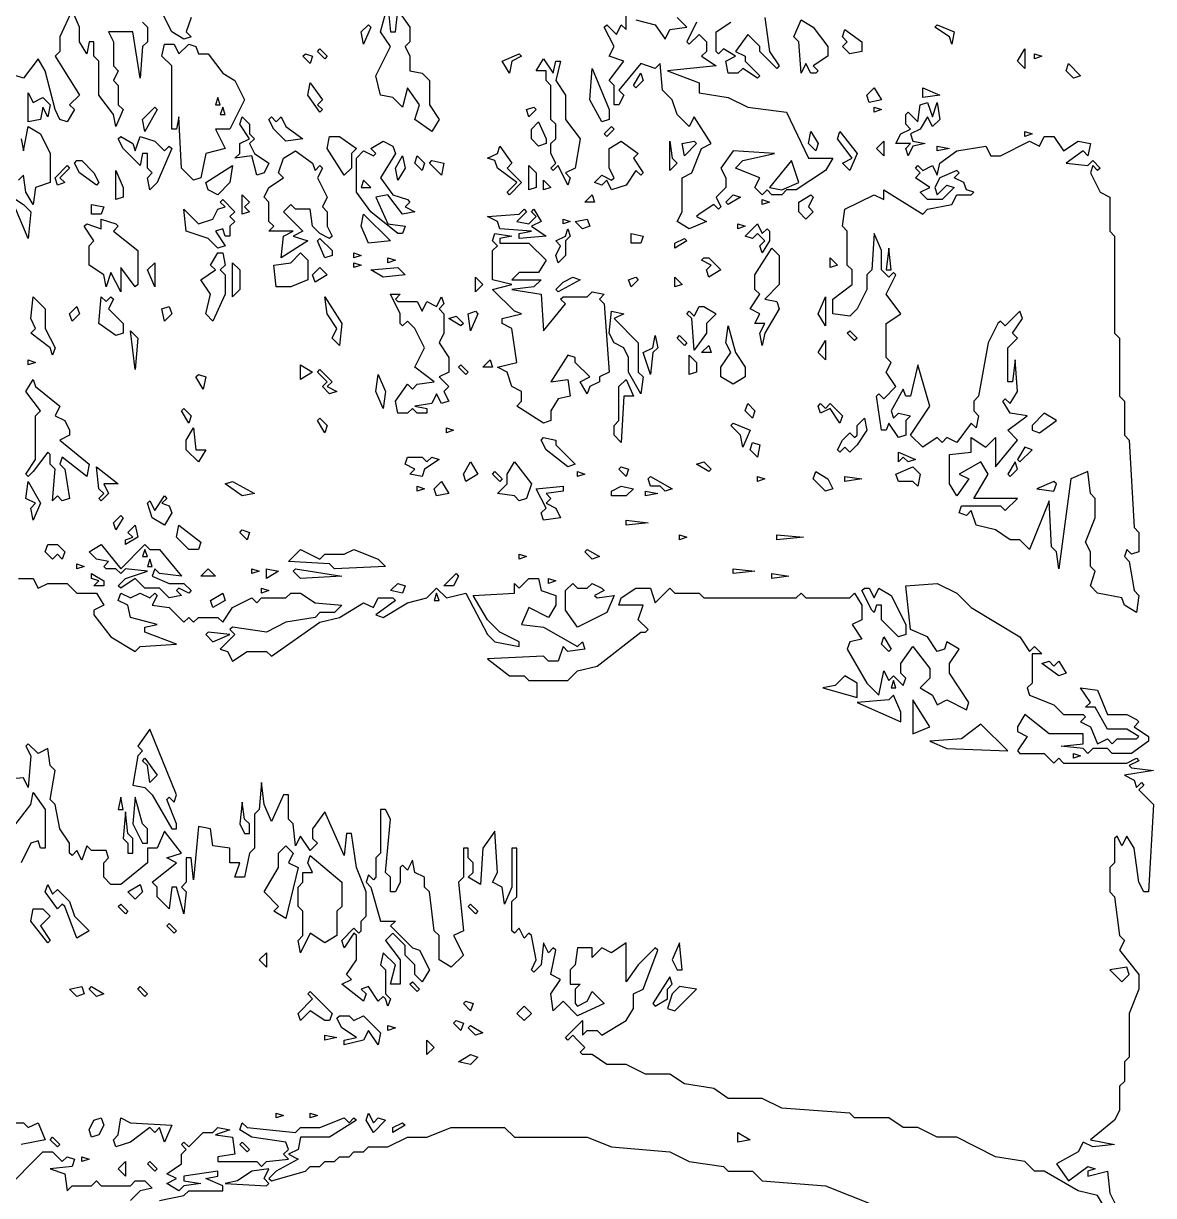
# Model space of a CAD drawing. Header units: millimetres. Extents: x -1921 to 1919, y -2 to 9002.
# Drawn here: x -1086 to -63, y 5744 to 6806 of the extents above; entities that cross this region are included whole.
import ezdxf

# ---------------------------------------------------------------- set-up
doc = ezdxf.new("R2010")
doc.units = ezdxf.units.MM
doc.layers.add('ALMOND-DRAW-PROFILE', color=7, linetype='Continuous', lineweight=25)

msp = doc.modelspace()

# ---------------------------------------------------------------- linework, layer by layer
at = {"layer": 'ALMOND-DRAW-PROFILE'}
for points in [[(-934.6, 6811.6), (-939, 6798.4), (-934.6, 6794), (-941.2, 6791.8), (-952.2, 6798.4), (-965.4, 6824.9)], [(-978.6, 6807.2), (-974.2, 6802.8), (-974.2, 6789.6), (-978.6, 6785.2), (-980.8, 6756.6), (-987.4, 6798.4), (-1009.4, 6798.4), (-1005, 6789.6), (-1005, 6767.6), (-1000.6, 6763.2), (-1005, 6754.4), (-1000.6, 6750), (-1000.6, 6732.4), (-996.2, 6728), (-1002.8, 6712.6), (-1005, 6723.6), (-1018.2, 6741.2), (-1018.2, 6772), (-1022.6, 6776.4), (-1022.6, 6789.6), (-1027, 6789.6), (-1029.2, 6778.6), (-1035.8, 6789.6), (-1035.8, 6802.8), (-1042.5, 6818.2), (-1053.5, 6794), (-1053.5, 6780.8), (-1057.9, 6776.4), (-1035.8, 6741.2), (-1044.7, 6732.4), (-1040.3, 6728), (-1046.9, 6717), (-1053.5, 6719.2), (-1057.9, 6728), (-1066.7, 6763.2), (-1073.3, 6774.2), (-1086.5, 6756.6), (-1093.1, 6758.8)], [(-476.7, 6807.2), (-485.5, 6789.6), (-483.3, 6787.4), (-474.5, 6796.2), (-467.8, 6789.6), (-467.8, 6780.8), (-472.2, 6776.4), (-459, 6767.6), (-503.1, 6763.2), (-474.5, 6752.2), (-474.5, 6743.4), (-448, 6739), (-430.4, 6730.2), (-395.2, 6725.8), (-375.4, 6684), (-353.4, 6684), (-360, 6672.9), (-386.4, 6655.3), (-395.2, 6655.3), (-399.6, 6650.9), (-408.4, 6650.9), (-412.8, 6655.3), (-417.2, 6650.9), (-423.8, 6657.5), (-419.4, 6666.3), (-441.4, 6675.1), (-434.8, 6681.8), (-406.2, 6688.4), (-443.6, 6690.6), (-454.6, 6675.1), (-450.2, 6666.3), (-450.2, 6657.5), (-459, 6648.7), (-454.6, 6639.9), (-456.8, 6637.7), (-461.2, 6642.1), (-474.5, 6633.3), (-476.7, 6631.1), (-467.8, 6626.7), (-483.3, 6620.1), (-494.3, 6626.7), (-489.9, 6635.5), (-489.9, 6666.3), (-481.1, 6670.7), (-472.2, 6692.8), (-463.4, 6697.2), (-478.9, 6721.4), (-483.3, 6712.6), (-494.3, 6723.6), (-498.7, 6736.8), (-507.5, 6745.6), (-509.7, 6769.8), (-514.1, 6765.4), (-527.3, 6769.8), (-547.1, 6745.6), (-542.7, 6741.2), (-547.1, 6732.4), (-551.5, 6732.4), (-551.5, 6750), (-555.9, 6754.4), (-542.7, 6772), (-555.9, 6776.4), (-551.5, 6785.2), (-560.3, 6802.8), (-558.1, 6805), (-549.3, 6796.2), (-544.9, 6805), (-540.5, 6800.6), (-540.5, 6818.2)], [(-531.7, 6809.4), (-514.1, 6805), (-505.3, 6791.8), (-500.9, 6800.6), (-485.5, 6802.8), (-494.3, 6811.6)], [(-415, 6811.6), (-410.6, 6780.8), (-401.8, 6767.6), (-404, 6765.4), (-419.4, 6780.8), (-419.4, 6785.2), (-430.4, 6796.2), (-441.4, 6780.8), (-432.6, 6776.4), (-432.6, 6772), (-419.4, 6758.8), (-421.6, 6756.6), (-434.8, 6765.4), (-439.2, 6761), (-448, 6761), (-450.2, 6772), (-441.4, 6776.4), (-452.4, 6783), (-456.8, 6778.6), (-459, 6780.8), (-459, 6798.4), (-445.8, 6807.2)], [(-1088.7, 6701.6), (-1086.5, 6690.6), (-1082.1, 6712.6), (-1071.1, 6706), (-1062.3, 6688.4), (-1062.3, 6661.9), (-1075.5, 6657.5), (-1077.7, 6642.1), (-1084.3, 6653.1), (-1086.5, 6668.5), (-1090.9, 6664.1)], [(-1099.7, 6650.9), (-1086.5, 6642.1), (-1079.9, 6635.5), (-1082.1, 6611.3), (-1095.3, 6642.1)], [(-1090.9, 6303.1), (-1077.7, 6303.1), (-1073.3, 6294.3), (-1064.5, 6298.7), (-1046.9, 6298.7), (-1038.1, 6289.9), (-1020.4, 6289.9), (-1013.8, 6278.9), (-1022.6, 6274.5), (-1022.6, 6270.1), (-1007.2, 6250.2), (-985.2, 6237), (-980.8, 6241.4), (-947.8, 6243.6), (-976.4, 6254.6), (-976.4, 6259.1), (-965.4, 6261.3), (-989.6, 6267.9), (-991.8, 6278.9), (-1000.6, 6283.3), (-998.4, 6289.9), (-989.6, 6285.5), (-980.8, 6289.9), (-972, 6285.5), (-967.6, 6289.9), (-965.4, 6287.7), (-969.8, 6278.9), (-954.4, 6276.7), (-941.2, 6263.5), (-936.8, 6267.9), (-932.4, 6263.5), (-928, 6267.9), (-910.4, 6267.9), (-906, 6263.5), (-897.2, 6276.7), (-879.5, 6285.5), (-875.1, 6281.1), (-870.7, 6285.5), (-848.7, 6285.5), (-844.3, 6289.9), (-835.5, 6289.9), (-822.3, 6281.1), (-798.1, 6278.9), (-804.7, 6272.3), (-817.9, 6272.3), (-822.3, 6267.9), (-848.7, 6263.5), (-866.3, 6254.6), (-897.2, 6259.1), (-899.4, 6256.8), (-894.9, 6252.4), (-908.2, 6239.2), (-901.6, 6237), (-897.2, 6228.2), (-883.9, 6237), (-866.3, 6237), (-861.9, 6232.6), (-817.9, 6263.5), (-800.3, 6267.9), (-778.3, 6281.1), (-769.5, 6276.7), (-765.1, 6285.5), (-751.8, 6285.5), (-749.6, 6283.3), (-767.3, 6270.1), (-760.7, 6267.9), (-738.6, 6281.1), (-721, 6285.5), (-712.2, 6294.3), (-703.4, 6285.5), (-685.8, 6289.9), (-666, 6252.4), (-659.4, 6245.8), (-637.4, 6241.4), (-637.4, 6245.8), (-655, 6254.6), (-666, 6265.7), (-679.2, 6287.7), (-641.8, 6289.9), (-641.8, 6298.7), (-637.4, 6294.3), (-628.6, 6303.1), (-619.8, 6303.1), (-617.6, 6292.1), (-604.3, 6287.7), (-604.3, 6278.9), (-610.9, 6267.9), (-628.6, 6276.7), (-635.2, 6261.3), (-615.4, 6259.1), (-584.5, 6241.4), (-580.1, 6245.8), (-577.9, 6239.2), (-593.3, 6237), (-597.7, 6241.4), (-602.1, 6228.2), (-610.9, 6228.2), (-615.4, 6232.6), (-666, 6230.4), (-646.2, 6215), (-633, 6215), (-628.6, 6210.6), (-593.3, 6210.6), (-584.5, 6219.4), (-566.9, 6223.8), (-527.3, 6254.6), (-522.9, 6254.6), (-520.7, 6256.8), (-529.5, 6265.7), (-525.1, 6278.9), (-547.1, 6278.9), (-544.9, 6285.5), (-531.7, 6294.3), (-518.5, 6294.3), (-514.1, 6281.1), (-500.9, 6294.3), (-496.5, 6289.9), (-474.5, 6289.9), (-470, 6285.5), (-386.4, 6285.5), (-382, 6289.9), (-377.6, 6285.5), (-338, 6285.5), (-333.6, 6289.9), (-326.9, 6278.9), (-326.9, 6265.7), (-335.8, 6261.3), (-326.9, 6248), (-338, 6245.8), (-340.2, 6239.2), (-322.5, 6208.4), (-311.5, 6197.4), (-307.1, 6219.4), (-302.7, 6210.6), (-298.3, 6215), (-289.5, 6206.2), (-287.3, 6212.8), (-291.7, 6217.2), (-291.7, 6226), (-280.7, 6241.4), (-265.3, 6221.6), (-265.3, 6212.8), (-274.1, 6204), (-263.1, 6197.4), (-258.7, 6188.6), (-249.9, 6193), (-232.3, 6184.2), (-230.1, 6190.8), (-247.7, 6217.2), (-247.7, 6226), (-238.9, 6239.2), (-249.9, 6245.8), (-252.1, 6239.2), (-258.7, 6237), (-267.5, 6250.2), (-282.9, 6256.8), (-287.3, 6296.5), (-258.7, 6298.7), (-241.1, 6289.9), (-227.9, 6276.7), (-183.8, 6250.2), (-175, 6237), (-170.6, 6241.4), (-164, 6234.8), (-172.8, 6234.8), (-172.8, 6208.4), (-177.2, 6204), (-175, 6197.4), (-153, 6188.6), (-144.2, 6179.8), (-126.6, 6179.8), (-124.4, 6177.6), (-128.8, 6173.2), (-120, 6168.8), (-113.4, 6153.4), (-104.6, 6157.8), (-100.2, 6153.4), (-95.8, 6157.8), (-78.2, 6157.8), (-76, 6160), (-87, 6166.6), (-104.6, 6166.6), (-115.6, 6186.4), (-124.4, 6186.4), (-120, 6190.8), (-128.8, 6204), (-113.4, 6201.8), (-104.6, 6179.8), (-87, 6179.8), (-78.2, 6175.4), (-76, 6173.2), (-80.4, 6168.8), (-67.2, 6160), (-67.2, 6155.6), (-82.6, 6144.6), (-100.2, 6144.6), (-104.6, 6149), (-117.8, 6149), (-122.2, 6144.6), (-126.6, 6149), (-146.4, 6151.2), (-126.6, 6153.4), (-126.6, 6162.2), (-157.4, 6162.2), (-179.4, 6179.8), (-186, 6168.8), (-186, 6164.4), (-177.2, 6160), (-186, 6146.8), (-183.8, 6144.6), (-161.8, 6144.6), (-153, 6135.8), (-148.6, 6140.2), (-144.2, 6135.8), (-87, 6135.8), (-78.2, 6140.2), (-76, 6138), (-84.8, 6133.6), (-82.6, 6131.4), (-62.8, 6129.2), (-89.2, 6124.8), (-80.4, 6120.4), (-78.2, 6113.7), (-73.8, 6118.2), (-71.6, 6115.9), (-76, 6111.5), (-62.8, 6098.3), (-67.2, 6019.1), (-71.6, 6019.1), (-76, 6027.9), (-80.4, 6058.7), (-87, 6069.7), (-91.4, 6060.9), (-95.8, 6069.7), (-98, 6067.5), (-98, 6045.5), (-102.4, 6041.1), (-102.4, 6019.1), (-98, 6014.7), (-93.6, 5979.5), (-89.2, 5975), (-93.6, 5966.2), (-76, 5944.2), (-76, 5931), (-84.8, 5909), (-84.8, 5869.4), (-89.2, 5865), (-89.2, 5847.4), (-93.6, 5843), (-93.6, 5820.9), (-98, 5812.1), (-120, 5794.5), (-98, 5790.1), (-117.8, 5787.9), (-126.6, 5792.3), (-131, 5783.5), (-150.8, 5772.5), (-139.8, 5757.1), (-122.2, 5770.3), (-115.6, 5768.1), (-122.2, 5765.9), (-122.2, 5761.5), (-104.6, 5765.9), (-102.4, 5746.1), (-93.6, 5728.5)], [(-106.8, 5732.9), (-113.4, 5743.9), (-131, 5748.3), (-161.8, 5765.9), (-170.6, 5765.9), (-179.4, 5774.7), (-205.9, 5779.1), (-241.1, 5796.7), (-258.7, 5796.7), (-276.3, 5805.5), (-289.5, 5805.5), (-302.7, 5814.3), (-333.6, 5814.3), (-338, 5818.7), (-399.6, 5823.1), (-417.2, 5831.9), (-448, 5831.9), (-461.2, 5840.8), (-487.7, 5845.2), (-500.9, 5854), (-522.9, 5854), (-540.5, 5862.8), (-558.1, 5862.8), (-571.3, 5871.6), (-580.1, 5871.6), (-582.3, 5873.8), (-577.9, 5878.2), (-584.5, 5884.8), (-588.9, 5889.2), (-593.3, 5884.8), (-595.5, 5887), (-580.1, 5902.4), (-580.1, 5889.2), (-575.7, 5893.6), (-566.9, 5893.6), (-562.5, 5889.2), (-540.5, 5902.4), (-533.9, 5913.4), (-533.9, 5926.6), (-525.1, 5931), (-511.9, 5966.2), (-514.1, 5968.4), (-529.5, 5953), (-540.5, 5937.6), (-540.5, 5972.8), (-553.7, 5964), (-562.5, 5968.4), (-571.3, 5959.6), (-571.3, 5968.4), (-584.5, 5968.4), (-586.7, 5953), (-591.1, 5948.6), (-591.1, 5935.4), (-582.3, 5935.4), (-586.7, 5931), (-586.7, 5917.8), (-584.5, 5915.6), (-575.7, 5920), (-571.3, 5928.8), (-560.3, 5917.8), (-584.5, 5906.8), (-597.7, 5920), (-606.5, 5911.2), (-608.7, 5926.6), (-599.9, 5939.8), (-608.7, 5944.2), (-604.3, 5966.2), (-606.5, 5968.4), (-610.9, 5964), (-615.4, 5972.8), (-617.6, 5953), (-624.2, 5946.4), (-626.4, 5948.6), (-622, 5957.4), (-626.4, 5979.5), (-628.6, 5981.7), (-633, 5977.3), (-637.4, 5986.1), (-641.8, 5981.7), (-644, 5983.9), (-644, 6010.3), (-639.6, 6014.7), (-639.6, 6058.7), (-644, 6058.7), (-644, 6023.5), (-650.6, 6008.1), (-652.8, 6023.5), (-661.6, 6027.9), (-657.2, 6036.7), (-659.4, 6074.1), (-670.4, 6058.7), (-672.6, 6025.7), (-683.6, 6032.3), (-679.2, 6036.7), (-679.2, 6045.5), (-683.6, 6049.9), (-683.6, 6058.7), (-688, 6058.7), (-688, 6032.3), (-692.4, 6027.9), (-688, 5983.9), (-696.8, 5979.5), (-688, 5961.8), (-699, 5950.8), (-710, 5957.4), (-710, 5979.5), (-714.4, 5983.9), (-718.8, 6019.1), (-723.2, 6023.5), (-723.2, 6032.3), (-732, 6036.7), (-734.2, 6047.7), (-738.6, 6038.9), (-743, 6043.3), (-745.2, 6041.1), (-745.2, 6027.9), (-749.6, 6019.1), (-754, 6019.1), (-754, 6032.3), (-758.5, 6036.7), (-754, 6085.1), (-758.5, 6093.9), (-762.9, 6093.9), (-762.9, 6054.3), (-767.3, 6049.9), (-767.3, 6032.3), (-769.5, 6030.1), (-773.9, 6034.5), (-776.1, 6027.9), (-771.7, 6023.5), (-762.9, 5992.7), (-749.6, 5992.7), (-754, 5988.3), (-734.2, 5968.4), (-727.6, 5966.2), (-718.8, 5948.6), (-725.4, 5937.6), (-732, 5944.2), (-732, 5953), (-740.8, 5961.8), (-740.8, 5970.6), (-751.8, 5981.7), (-758.5, 5975), (-745.2, 5957.4), (-745.2, 5935.4), (-754, 5935.4), (-749.6, 5953), (-760.7, 5964), (-762.9, 5953), (-758.5, 5948.6), (-758.5, 5926.6), (-754, 5922.2), (-756.3, 5915.6), (-758.5, 5922.2), (-760.7, 5924.4), (-765.1, 5920), (-773.9, 5933.2), (-780.5, 5931), (-776.1, 5926.6), (-778.3, 5920), (-798.1, 5935.4), (-789.3, 5939.8), (-793.7, 5944.2), (-784.9, 5957.4), (-784.9, 5979.5), (-787.1, 5981.7), (-795.9, 5968.4), (-798.1, 5975), (-787.1, 5986.1), (-782.7, 5981.7), (-780.5, 5983.9), (-780.5, 5992.7), (-776.1, 5997.1), (-776.1, 6019.1), (-784.9, 6041.1), (-789.3, 6071.9), (-793.7, 6071.9), (-795.9, 6052.1), (-813.5, 6091.7), (-824.5, 6076.3), (-824.5, 6067.5), (-820.1, 6063.1), (-826.7, 6056.5), (-835.5, 6069.7), (-839.9, 6060.9), (-842.1, 6080.7), (-846.5, 6085.1), (-846.5, 6107.1), (-850.9, 6107.1), (-861.9, 6082.9), (-868.5, 6098.3), (-870.7, 6118.2), (-872.9, 6093.9), (-877.3, 6089.5), (-877.3, 6058.7), (-881.7, 6054.3), (-886.1, 6032.3), (-894.9, 6032.3), (-890.5, 6045.5), (-899.4, 6045.5), (-899.4, 6058.7), (-914.8, 6060.9), (-917, 6076.3), (-928, 6078.5), (-932.4, 6030.1), (-934.6, 6049.9), (-939, 6049.9), (-939, 6027.9), (-943.4, 6023.5), (-939, 6019.1), (-941.2, 5999.3), (-947.8, 6023.5), (-952.2, 6023.5), (-954.4, 6003.7), (-965.4, 6014.7), (-965.4, 6023.5), (-969.8, 6027.9), (-947.8, 6045.5), (-956.6, 6049.9), (-943.4, 6054.3), (-958.8, 6074.1), (-965.4, 6058.7), (-974.2, 6058.7), (-974.2, 6045.5), (-998.4, 6025.7), (-1007.2, 6025.7), (-1013.8, 6032.3), (-1013.8, 6045.5), (-1009.4, 6049.9), (-1011.6, 6056.5), (-1024.8, 6056.5), (-1029.2, 6060.9), (-1033.6, 6047.7), (-1038.1, 6056.5), (-1042.5, 6052.1), (-1044.7, 6054.3), (-1044.7, 6063.1), (-1053.5, 6076.3), (-1057.9, 6098.3), (-1062.3, 6102.7), (-1057.9, 6129.2), (-1062.3, 6133.6), (-1064.5, 6149), (-1073.3, 6144.6), (-1082.1, 6153.4), (-1084.3, 6151.2), (-1079.9, 6142.4), (-1082.1, 6113.7), (-1086.5, 6122.6), (-1110.7, 6120.4)], [(-1095.3, 6078.5), (-1079.9, 6098.3), (-1077.7, 6109.3), (-1066.7, 6093.9), (-1066.7, 6058.7), (-1071.1, 6058.7), (-1073.3, 6065.3), (-1079.9, 6063.1), (-1088.7, 6045.5)], [(-963.2, 5739.5), (-941.2, 5743.9), (-936.8, 5748.3), (-906, 5748.3), (-906, 5752.7), (-921.4, 5759.3), (-910.4, 5761.5), (-910.4, 5765.9), (-941.2, 5761.5), (-941.2, 5757.1), (-925.8, 5754.9), (-941.2, 5752.7), (-945.6, 5748.3), (-956.6, 5754.9), (-947.8, 5759.3), (-956.6, 5763.7), (-943.4, 5772.5), (-943.4, 5781.3), (-939, 5785.7), (-943.4, 5790.1), (-941.2, 5792.3), (-936.8, 5787.9), (-923.6, 5801.1), (-914.8, 5801.1), (-910.4, 5805.5), (-899.4, 5803.3), (-912.6, 5798.9), (-897.2, 5796.7), (-894.9, 5781.3), (-910.4, 5779.1), (-910.4, 5774.7), (-875.1, 5774.7), (-870.7, 5770.3), (-866.3, 5774.7), (-846.5, 5776.9), (-850.9, 5781.3), (-846.5, 5785.7), (-848.7, 5792.3), (-879.5, 5796.7), (-890.5, 5803.3), (-888.3, 5809.9), (-883.9, 5805.5), (-839.9, 5801.1), (-835.5, 5805.5), (-817.9, 5805.5), (-795.9, 5814.3), (-791.5, 5809.9), (-787.1, 5814.3), (-784.9, 5812.1), (-809.1, 5796.7), (-835.5, 5796.7), (-837.7, 5785.7), (-846.5, 5781.3), (-837.7, 5776.9), (-857.5, 5765.9), (-864.1, 5759.3), (-861.9, 5757.1), (-831.1, 5765.9), (-826.7, 5770.3), (-817.9, 5770.3), (-813.5, 5774.7), (-804.7, 5774.7), (-800.3, 5779.1), (-791.5, 5779.1), (-787.1, 5783.5), (-778.3, 5783.5), (-773.9, 5787.9), (-756.3, 5787.9), (-738.6, 5796.7), (-721, 5796.7), (-699, 5805.5), (-650.6, 5805.5), (-641.8, 5796.7), (-575.7, 5796.7), (-553.7, 5787.9), (-500.9, 5783.5), (-483.3, 5774.7), (-452.4, 5770.3), (-448, 5765.9), (-426, 5765.9), (-417.2, 5757.1), (-360, 5752.7), (-315.9, 5735.1)], [(-1104.1, 5809.9), (-1086.5, 5809.9), (-1082.1, 5805.5), (-1073.3, 5809.9), (-1066.7, 5794.5), (-1088.7, 5790.1)], [(-1104.1, 5748.3), (-1068.9, 5783.5), (-1060.1, 5783.5), (-1051.3, 5774.7), (-1046.9, 5779.1), (-1040.3, 5776.9), (-1042.5, 5770.3), (-1062.3, 5768.1), (-1049.1, 5763.7), (-1046.9, 5748.3), (-1042.5, 5752.7), (-1024.8, 5752.7), (-1020.4, 5757.1), (-1016, 5752.7), (-989.6, 5752.7), (-985.2, 5757.1), (-976.4, 5757.1), (-969.8, 5750.5), (-980.8, 5748.3), (-989.6, 5739.5)]]:
    msp.add_lwpolyline(points, dxfattribs=at)
for points in [[(-716.6, 6708.2), (-732, 6719.2), (-727.6, 6732.4), (-738.6, 6747.8), (-743, 6730.2), (-751.8, 6739), (-762.9, 6741.2), (-767.3, 6758.8), (-754, 6785.2), (-762.9, 6798.4), (-756.3, 6822.7), (-754, 6798.4), (-749.6, 6798.4), (-747.4, 6818.2), (-736.4, 6802.8), (-736.4, 6789.6), (-740.8, 6785.2), (-736.4, 6776.4), (-736.4, 6763.2), (-725.4, 6761), (-718.8, 6754.4), (-718.8, 6732.4), (-710, 6719.2)], [(-382, 6761), (-384.2, 6789.6), (-388.6, 6794), (-382, 6809.4), (-371, 6802.8), (-357.8, 6785.2), (-357.8, 6776.4), (-371, 6767.6), (-366.6, 6763.2), (-368.8, 6761), (-373.2, 6761), (-377.6, 6769.8)], [(-778.3, 6787.4), (-780.5, 6798.4), (-773.9, 6805), (-771.7, 6802.8)], [(-338, 6778.6), (-344.6, 6785.2), (-340.2, 6789.6), (-344.6, 6794), (-342.4, 6800.6), (-326.9, 6789.6), (-326.9, 6780.8)], [(-245.5, 6787.4), (-247.7, 6794), (-260.9, 6802.8), (-258.7, 6805), (-243.3, 6798.4)], [(-932.4, 6664.1), (-943.4, 6675.1), (-945.6, 6721.4), (-947.8, 6710.4), (-952.2, 6710.4), (-952.2, 6767.6), (-961, 6776.4), (-958.8, 6787.4), (-950, 6787.4), (-945.6, 6778.6), (-936.8, 6787.4), (-930.2, 6785.2), (-928, 6778.6), (-919.2, 6778.6), (-906, 6761), (-894.9, 6754.4), (-886.1, 6736.8), (-899.4, 6710.4), (-912.6, 6710.4), (-903.8, 6692.8), (-921.4, 6688.4), (-925.8, 6666.3)], [(-826.7, 6769.8), (-833.3, 6776.4), (-831.1, 6778.6), (-824.5, 6776.4)], [(-813.5, 6774.2), (-820.1, 6780.8), (-817.9, 6783), (-811.3, 6776.4)], [(-646.2, 6761), (-652.8, 6772), (-637.4, 6778.6), (-635.2, 6776.4), (-644, 6772)], [(-179.4, 6765.4), (-186, 6772), (-179.4, 6783)], [(-170.6, 6774.2), (-170.6, 6778.6), (-164, 6776.4)], [(-593.3, 6659.7), (-602.1, 6677.3), (-606.5, 6672.9), (-608.7, 6675.1), (-604.3, 6679.5), (-608.7, 6688.4), (-608.7, 6697.2), (-604.3, 6701.6), (-604.3, 6714.8), (-608.7, 6719.2), (-608.7, 6750), (-613.1, 6754.4), (-613.1, 6763.2), (-622, 6763.2), (-615.4, 6774.2), (-606.5, 6761), (-604.3, 6772), (-599.9, 6772), (-604.3, 6754.4), (-595.5, 6741.2), (-595.5, 6719.2), (-582.3, 6701.6), (-586.7, 6675.1), (-595.5, 6670.7), (-591.1, 6666.3)], [(-135.4, 6756.6), (-142, 6763.2), (-139.8, 6769.8), (-128.8, 6758.8)], [(-562.5, 6717), (-573.5, 6736.8), (-571.3, 6765.4), (-555.9, 6728), (-555.9, 6719.2)], [(-531.7, 6747.8), (-533.9, 6750), (-527.3, 6761), (-525.1, 6754.4)], [(-817.9, 6725.8), (-828.9, 6741.2), (-826.7, 6752.2), (-815.7, 6736.8), (-820.1, 6732.4), (-815.7, 6728)], [(-320.3, 6734.6), (-322.5, 6741.2), (-315.9, 6747.8), (-309.3, 6736.8)], [(-271.9, 6739), (-271.9, 6747.8), (-256.5, 6741.2)], [(-1082.1, 6717), (-1082.1, 6743.4), (-1077.7, 6734.6), (-1068.9, 6739), (-1062.3, 6732.4), (-1064.5, 6721.4), (-1068.9, 6730.2), (-1071.1, 6719.2)], [(-912.6, 6732.4), (-908.2, 6732.4), (-910.4, 6739)], [(-976.4, 6708.2), (-978.6, 6719.2), (-967.6, 6730.2), (-965.4, 6728)], [(-908.2, 6723.6), (-903.8, 6723.6), (-906, 6730.2)], [(-628.6, 6721.4), (-630.8, 6728), (-624.2, 6730.2), (-622, 6728)], [(-315.9, 6725.8), (-315.9, 6730.2), (-309.3, 6728)], [(-285.1, 6686.2), (-287.3, 6692.8), (-282.9, 6697.2), (-296.1, 6697.2), (-291.7, 6706), (-282.9, 6710.4), (-287.3, 6714.8), (-287.3, 6723.6), (-285.1, 6725.8), (-276.3, 6717), (-274.1, 6732.4), (-267.5, 6734.6), (-263.1, 6721.4), (-258.7, 6734.6), (-256.5, 6719.2), (-263.1, 6712.6), (-267.5, 6721.4), (-274.1, 6710.4), (-282.9, 6706), (-280.7, 6699.4), (-269.7, 6697.2), (-280.7, 6695)], [(-875.1, 6668.5), (-879.5, 6686.2), (-894.9, 6684), (-890.5, 6688.4), (-890.5, 6697.2), (-881.7, 6701.6), (-890.5, 6714.8), (-888.3, 6721.4), (-881.7, 6714.8), (-881.7, 6706), (-877.3, 6701.6), (-881.7, 6697.2), (-877.3, 6688.4), (-864.1, 6679.5), (-868.5, 6670.7)], [(-848.7, 6699.4), (-859.7, 6710.4), (-864.1, 6719.2), (-861.9, 6721.4), (-857.5, 6717), (-853.1, 6721.4), (-848.7, 6712.6), (-833.3, 6701.6)], [(-619.8, 6695), (-626.4, 6701.6), (-626.4, 6710.4), (-619.8, 6717), (-613.1, 6701.6), (-613.1, 6697.2)], [(-972, 6655.3), (-974.2, 6666.3), (-969.8, 6670.7), (-974.2, 6675.1), (-974.2, 6688.4), (-978.6, 6688.4), (-980.8, 6677.3), (-996.2, 6692.8), (-1000.6, 6701.6), (-998.4, 6703.8), (-987.4, 6697.2), (-985.2, 6690.6), (-980.8, 6703.8), (-967.6, 6699.4), (-958.8, 6690.6), (-954.4, 6695), (-952.2, 6692.8), (-965.4, 6661.9)], [(-795.9, 6668.5), (-811.3, 6692.8), (-809.1, 6703.8), (-800.3, 6703.8), (-784.9, 6692.8), (-789.3, 6688.4), (-789.3, 6675.1)], [(-558.1, 6703.8), (-560.3, 6706), (-553.7, 6712.6), (-551.5, 6710.4)], [(-368.8, 6690.6), (-375.4, 6697.2), (-373.2, 6708.2), (-366.6, 6697.2)], [(-78.2, 6272.3), (-89.2, 6278.9), (-91.4, 6285.5), (-113.4, 6289.9), (-120, 6296.5), (-115.6, 6309.7), (-120, 6314.1), (-120, 6327.3), (-124.4, 6336.1), (-115.6, 6358.1), (-115.6, 6375.7), (-120, 6380.1), (-122.2, 6400), (-137.6, 6393.3), (-148.6, 6311.9), (-150.8, 6327.3), (-155.2, 6331.7), (-157.4, 6373.5), (-175, 6329.5), (-183.8, 6338.3), (-192.7, 6338.3), (-205.9, 6347.1), (-223.5, 6351.5), (-227.9, 6364.7), (-232.3, 6360.3), (-238.9, 6362.5), (-236.7, 6369.1), (-201.5, 6369.1), (-197.1, 6364.7), (-186, 6375.7), (-225.7, 6375.7), (-212.5, 6397.7), (-219.1, 6408.8), (-238.9, 6397.7), (-230.1, 6393.3), (-241.1, 6377.9), (-247.7, 6388.9), (-247.7, 6415.4), (-227.9, 6417.6), (-227.9, 6430.8), (-214.7, 6422), (-205.9, 6430.8), (-205.9, 6404.4), (-186, 6428.6), (-194.9, 6437.4), (-177.2, 6450.6), (-192.7, 6452.8), (-199.3, 6463.8), (-197.1, 6466), (-192.7, 6461.6), (-186, 6472.6), (-188.2, 6501.2), (-190.4, 6481.4), (-194.9, 6481.4), (-194.9, 6512.2), (-186, 6521), (-190.4, 6525.4), (-181.6, 6538.6), (-183.8, 6545.3), (-197.1, 6532), (-201.5, 6536.4), (-203.7, 6534.2), (-212.5, 6516.6), (-221.3, 6468.2), (-225.7, 6463.8), (-225.7, 6455), (-221.3, 6450.6), (-223.5, 6439.6), (-227.9, 6444), (-241.1, 6426.4), (-249.9, 6430.8), (-254.3, 6426.4), (-258.7, 6430.8), (-271.9, 6422), (-282.9, 6433), (-265.3, 6459.4), (-276.3, 6496.8), (-282.9, 6468.2), (-287.3, 6468.2), (-289.5, 6474.8), (-300.5, 6455), (-298.3, 6448.4), (-293.9, 6452.8), (-282.9, 6450.6), (-287.3, 6446.2), (-287.3, 6433), (-293.9, 6430.8), (-302.7, 6444), (-304.9, 6437.4), (-309.3, 6437.4), (-313.7, 6468.2), (-311.5, 6470.4), (-307.1, 6466), (-296.1, 6477), (-304.9, 6490.2), (-300.5, 6499), (-304.9, 6503.4), (-304.9, 6534.2), (-291.7, 6543.1), (-304.9, 6560.7), (-296.1, 6578.3), (-298.3, 6580.5), (-302.7, 6576.1), (-309.3, 6582.7), (-309.3, 6600.3), (-315.9, 6615.7), (-318.1, 6582.7), (-322.5, 6578.3), (-322.5, 6565.1), (-331.3, 6547.5), (-338, 6540.9), (-353.4, 6543.1), (-353.4, 6556.3), (-335.8, 6569.5), (-335.8, 6582.7), (-340.2, 6587.1), (-340.2, 6617.9), (-344.6, 6622.3), (-342.4, 6637.7), (-315.9, 6650.9), (-307.1, 6646.5), (-307.1, 6655.3), (-271.9, 6633.3), (-267.5, 6637.7), (-245.5, 6642.1), (-241.1, 6650.9), (-227.9, 6650.9), (-225.7, 6653.1), (-232.3, 6655.3), (-234.5, 6661.9), (-243.3, 6666.3), (-238.9, 6670.7), (-241.1, 6672.9), (-256.5, 6666.3), (-260.9, 6657.5), (-258.7, 6650.9), (-249.9, 6659.7), (-243.3, 6657.5), (-254.3, 6646.5), (-267.5, 6646.5), (-274.1, 6653.1), (-265.3, 6657.5), (-278.5, 6666.3), (-274.1, 6670.7), (-278.5, 6675.1), (-276.3, 6677.3), (-271.9, 6672.9), (-263.1, 6677.3), (-258.7, 6668.5), (-256.5, 6679.5), (-241.1, 6690.6), (-214.7, 6695), (-210.3, 6686.2), (-201.5, 6686.2), (-175, 6699.4), (-166.2, 6695), (-161.8, 6703.8), (-153, 6703.8), (-144.2, 6690.6), (-131, 6699.4), (-120, 6697.2), (-122.2, 6686.2), (-126.6, 6690.6), (-142, 6679.5), (-122.2, 6677.3), (-117.8, 6681.8), (-111.2, 6675.1), (-113.4, 6672.9), (-117.8, 6677.3), (-120, 6670.7), (-111.2, 6653.1), (-102.4, 6648.7), (-102.4, 6617.9), (-98, 6613.5), (-98, 6525.4), (-93.6, 6521), (-93.6, 6468.2), (-89.2, 6463.8), (-89.2, 6433), (-84.8, 6428.6), (-80.4, 6349.3), (-76, 6344.9), (-76, 6327.3), (-82.6, 6325.1), (-87, 6329.5), (-89.2, 6322.9), (-84.8, 6318.5), (-80.4, 6292.1), (-76, 6287.7)], [(-338, 6672.9), (-344.6, 6679.5), (-335.8, 6684), (-349, 6701.6), (-346.8, 6708.2), (-331.3, 6688.4)], [(-179.4, 6703.8), (-179.4, 6708.2), (-172.8, 6706)], [(-747.4, 6615.7), (-771.7, 6635.5), (-784.9, 6653.1), (-784.9, 6684), (-778.3, 6690.6), (-769.5, 6686.2), (-767.3, 6688.4), (-771.7, 6692.8), (-760.7, 6699.4), (-751.8, 6695), (-749.6, 6688.4), (-762.9, 6666.3), (-751.8, 6650.9), (-738.6, 6646.5), (-736.4, 6644.3), (-740.8, 6639.9), (-732, 6635.5), (-743, 6633.3), (-756.3, 6650.9), (-767.3, 6648.7), (-756.3, 6624.5), (-740.8, 6622.3), (-743, 6615.7)], [(-646.2, 6650.9), (-648.4, 6653.1), (-639.6, 6661.9), (-657.2, 6675.1), (-659.4, 6681.8), (-666, 6684), (-657.2, 6688.4), (-655, 6695), (-644, 6679.5), (-648.4, 6675.1), (-635.2, 6661.9)], [(-553.7, 6655.3), (-558.1, 6664.1), (-562.5, 6659.7), (-569.1, 6661.9), (-562.5, 6668.5), (-553.7, 6664.1), (-551.5, 6666.3), (-555.9, 6675.1), (-555.9, 6692.8), (-544.9, 6699.4), (-529.5, 6688.4), (-533.9, 6684), (-525.1, 6670.7), (-527.3, 6668.5), (-531.7, 6672.9), (-540.5, 6659.7)], [(-500.9, 6672.9), (-500.9, 6699.4), (-498.7, 6684), (-494.3, 6679.5)], [(-487.7, 6686.2), (-489.9, 6697.2), (-478.9, 6699.4), (-476.7, 6697.2)], [(-307.1, 6686.2), (-313.7, 6692.8), (-307.1, 6699.4)], [(-258.7, 6690.6), (-258.7, 6695), (-247.7, 6692.8)], [(-1020.4, 6659.7), (-1035.8, 6670.7), (-1040.3, 6679.5), (-1038.1, 6681.8), (-1033.6, 6681.8), (-1022.6, 6670.7), (-1018.2, 6661.9)], [(-853.1, 6593.7), (-850.9, 6613.5), (-842.1, 6617.9), (-864.1, 6617.9), (-859.7, 6622.3), (-864.1, 6626.7), (-864.1, 6644.3), (-868.5, 6648.7), (-864.1, 6657.5), (-850.9, 6666.3), (-855.3, 6670.7), (-850.9, 6684), (-839.9, 6690.6), (-824.5, 6679.5), (-822.3, 6672.9), (-817.9, 6677.3), (-815.7, 6675.1), (-820.1, 6666.3), (-811.3, 6648.7), (-815.7, 6639.9), (-811.3, 6635.5), (-811.3, 6622.3), (-806.9, 6613.5), (-809.1, 6611.3), (-817.9, 6615.7), (-824.5, 6622.3), (-826.7, 6637.7), (-839.9, 6637.7), (-844.3, 6642.1), (-850.9, 6635.5), (-833.3, 6617.9), (-842.1, 6613.5), (-828.9, 6609.1)], [(-747.4, 6664.1), (-749.6, 6675.1), (-743, 6686.2), (-740.8, 6675.1)], [(-725.4, 6672.9), (-732, 6679.5), (-729.8, 6686.2), (-723.2, 6679.5)], [(-707.8, 6668.5), (-718.8, 6679.5), (-716.6, 6681.8), (-705.6, 6679.5)], [(-410.6, 6657.5), (-399.6, 6655.3), (-384.2, 6661.9), (-390.8, 6681.8)], [(-1055.7, 6659.7), (-1057.9, 6666.3), (-1046.9, 6677.3), (-1044.7, 6675.1), (-1053.5, 6666.3), (-1049.1, 6661.9)], [(-1002.8, 6646.5), (-1002.8, 6672.9), (-996.2, 6657.5), (-996.2, 6648.7)], [(-910.4, 6650.9), (-919.2, 6655.3), (-921.4, 6661.9), (-897.2, 6677.3), (-899.4, 6661.9)], [(-628.6, 6655.3), (-628.6, 6677.3), (-622, 6670.7), (-622, 6657.5)], [(-780.5, 6657.5), (-771.7, 6657.5), (-778.3, 6664.1)], [(-615.4, 6655.3), (-615.4, 6664.1), (-608.7, 6657.5)], [(-888.3, 6633.3), (-888.3, 6650.9), (-881.7, 6644.3), (-886.1, 6639.9), (-881.7, 6635.5)], [(-577.9, 6644.3), (-571.3, 6650.9), (-569.1, 6644.3)], [(-448, 6642.1), (-450.2, 6644.3), (-443.6, 6650.9), (-437, 6648.7)], [(-377.6, 6628.9), (-384.2, 6635.5), (-384.2, 6644.3), (-373.2, 6650.9), (-371, 6648.7), (-375.4, 6639.9), (-371, 6635.5)], [(-1024.8, 6633.3), (-1024.8, 6642.1), (-1013.8, 6639.9), (-1016, 6633.3)], [(-910.4, 6602.5), (-919.2, 6611.3), (-939, 6617.9), (-941.2, 6637.7), (-928, 6624.5), (-914.8, 6628.9), (-910.4, 6637.7), (-903.8, 6639.9), (-908.2, 6644.3), (-906, 6646.5), (-894.9, 6635.5), (-899.4, 6631.1), (-894.9, 6626.7), (-899.4, 6622.3), (-899.4, 6613.5), (-903.8, 6613.5), (-906, 6620.1), (-912.6, 6617.9), (-903.8, 6604.7)], [(-417.2, 6642.1), (-417.2, 6646.5), (-410.6, 6644.3)], [(-998.4, 6562.9), (-1007.2, 6580.5), (-1011.6, 6567.3), (-1013.8, 6578.3), (-1027, 6587.1), (-1027, 6604.7), (-1022.6, 6609.1), (-1031.4, 6622.3), (-1029.2, 6624.5), (-1016, 6620.1), (-1016, 6628.9), (-1002.8, 6624.5), (-1000.6, 6622.3), (-1005, 6617.9), (-983, 6600.3), (-983, 6569.5), (-985.2, 6567.3), (-998.4, 6584.9)], [(-773.9, 6606.9), (-780.5, 6622.3), (-778.3, 6633.3), (-754, 6609.1)], [(-637.4, 6611.3), (-637.4, 6615.7), (-626.4, 6617.9), (-655, 6620.1), (-657.2, 6626.7), (-666, 6631.1), (-637.4, 6633.3), (-633, 6637.7), (-630.8, 6635.5), (-639.6, 6626.7), (-628.6, 6624.5), (-622, 6631.1), (-626.4, 6635.5), (-624.2, 6637.7), (-617.6, 6626.7), (-626.4, 6622.3), (-613.1, 6613.5)], [(-597.7, 6624.5), (-597.7, 6628.9), (-591.1, 6626.7)], [(-580.1, 6620.1), (-586.7, 6626.7), (-575.7, 6628.9), (-573.5, 6622.3)], [(-602.1, 6589.3), (-604.3, 6595.9), (-599.9, 6604.7), (-604.3, 6609.1), (-595.5, 6613.5), (-593.3, 6620.1), (-591.1, 6613.5), (-595.5, 6609.1), (-595.5, 6595.9)], [(-439.2, 6620.1), (-439.2, 6624.5), (-432.6, 6622.3)], [(-417.2, 6598.1), (-419.4, 6604.7), (-415, 6609.1), (-421.6, 6615.7), (-426, 6611.3), (-432.6, 6613.5), (-421.6, 6624.5), (-417.2, 6615.7), (-412.8, 6620.1), (-410.6, 6617.9), (-410.6, 6609.1)], [(-813.5, 6593.7), (-820.1, 6609.1), (-817.9, 6611.3), (-806.9, 6600.3), (-806.9, 6595.9)], [(-615.4, 6444), (-639.6, 6459.4), (-635.2, 6463.8), (-635.2, 6472.6), (-644, 6477), (-648.4, 6490.2), (-657.2, 6494.6), (-639.6, 6499), (-644, 6529.8), (-652.8, 6534.2), (-652.8, 6538.6), (-635.2, 6543.1), (-641.8, 6545.3), (-661.6, 6565.1), (-644, 6569.5), (-661.6, 6573.9), (-661.6, 6600.3), (-657.2, 6604.7), (-661.6, 6609.1), (-659.4, 6615.7), (-644, 6613.5), (-655, 6611.3), (-655, 6606.9), (-628.6, 6606.9), (-613.1, 6591.5), (-619.8, 6580.5), (-637.4, 6580.5), (-644, 6573.9), (-617.6, 6573.9), (-624.2, 6567.3), (-644, 6565.1), (-617.6, 6560.7), (-615.4, 6527.6), (-595.5, 6551.9), (-599.9, 6556.3), (-597.7, 6558.5), (-575.7, 6558.5), (-571.3, 6562.9), (-560.3, 6560.7), (-564.7, 6556.3), (-560.3, 6551.9), (-555.9, 6490.2), (-564.7, 6485.8), (-564.7, 6481.4), (-573.5, 6477), (-575.7, 6470.4), (-582.3, 6481.4), (-573.5, 6485.8), (-586.7, 6499), (-586.7, 6503.4), (-593.3, 6505.6), (-608.7, 6481.4), (-593.3, 6483.6), (-591.1, 6468.2), (-602.1, 6466), (-608.7, 6455), (-608.7, 6446.2)], [(-536.1, 6606.9), (-536.1, 6615.7), (-525.1, 6613.5), (-527.3, 6606.9)], [(-496.5, 6602.5), (-496.5, 6606.9), (-487.7, 6611.3), (-485.5, 6609.1)], [(-914.8, 6536.4), (-921.4, 6543.1), (-917, 6560.7), (-925.8, 6573.9), (-912.6, 6582.7), (-917, 6587.1), (-910.4, 6598.1), (-906, 6598.1), (-903.8, 6587.1), (-908.2, 6582.7), (-903.8, 6578.3), (-903.8, 6560.7)], [(-857.5, 6567.3), (-859.7, 6587.1), (-844.3, 6589.3), (-835.5, 6598.1), (-828.9, 6591.5), (-828.9, 6573.9), (-844.3, 6567.3)], [(-787.1, 6593.7), (-787.1, 6598.1), (-780.5, 6595.9)], [(-417.2, 6514.4), (-419.4, 6525.4), (-415, 6534.2), (-423.8, 6534.2), (-419.4, 6543.1), (-428.2, 6547.5), (-419.4, 6560.7), (-423.8, 6565.1), (-423.8, 6578.3), (-408.4, 6602.5), (-401.8, 6595.9), (-401.8, 6569.5), (-415, 6556.3), (-404, 6554.1), (-401.8, 6547.5), (-415, 6525.4)], [(-304.9, 6582.7), (-300.5, 6582.7), (-302.7, 6602.5)], [(-967.6, 6567.3), (-974.2, 6582.7), (-967.6, 6589.3)], [(-897.2, 6558.5), (-897.2, 6589.3), (-890.5, 6582.7), (-890.5, 6565.1)], [(-787.1, 6584.9), (-787.1, 6589.3), (-780.5, 6587.1)], [(-756.3, 6589.3), (-756.3, 6593.7), (-749.6, 6591.5)], [(-465.6, 6576.1), (-467.8, 6582.7), (-463.4, 6587.1), (-472.2, 6591.5), (-470, 6593.7), (-465.6, 6593.7), (-454.6, 6582.7)], [(-355.6, 6584.9), (-355.6, 6593.7), (-349, 6587.1)], [(-822.3, 6571.7), (-824.5, 6578.3), (-817.9, 6584.9), (-811.3, 6578.3)], [(-760.7, 6576.1), (-771.7, 6582.7), (-747.4, 6584.9), (-740.8, 6578.3)], [(-677, 6562.9), (-677, 6576.1), (-670.4, 6569.5)], [(-602.1, 6562.9), (-604.3, 6565.1), (-597.7, 6571.7), (-588.9, 6576.1), (-582.3, 6573.9)], [(-536.1, 6567.3), (-538.3, 6573.9), (-531.7, 6576.1), (-529.5, 6573.9)], [(-496.5, 6567.3), (-496.5, 6576.1), (-489.9, 6569.5)], [(-1060.1, 6505.6), (-1062.3, 6512.2), (-1079.9, 6525.4), (-1075.5, 6529.8), (-1079.9, 6538.6), (-1077.7, 6558.5), (-1066.7, 6547.5), (-1066.7, 6529.8), (-1057.9, 6512.2)], [(-1002.8, 6523.2), (-1018.2, 6534.2), (-1016, 6558.5), (-1011.6, 6554.1), (-1007.2, 6558.5), (-1005, 6556.3), (-1009.4, 6547.5), (-996.2, 6534.2), (-996.2, 6525.4)], [(-800.3, 6514.4), (-806.9, 6521), (-802.5, 6529.8), (-811.3, 6543.1), (-813.5, 6558.5), (-798.1, 6534.2)], [(-747.4, 6452.8), (-749.6, 6463.8), (-738.6, 6479.2), (-734.2, 6474.8), (-729.8, 6479.2), (-714.4, 6481.4), (-732, 6494.6), (-723.2, 6512.2), (-732, 6529.8), (-738.6, 6536.4), (-743, 6532), (-745.2, 6534.2), (-745.2, 6543.1), (-754, 6560.7), (-745.2, 6560.7), (-749.6, 6556.3), (-747.4, 6554.1), (-729.8, 6554.1), (-725.4, 6545.3), (-721, 6554.1), (-712.2, 6549.7), (-707.8, 6558.5), (-705.6, 6551.9), (-710, 6547.5), (-705.6, 6543.1), (-705.6, 6525.4), (-710, 6516.6), (-701.2, 6503.4), (-701.2, 6490.2), (-710, 6485.8), (-701.2, 6477), (-705.6, 6472.6), (-701.2, 6463.8), (-707.8, 6461.6), (-712.2, 6470.4), (-716.6, 6461.6), (-732, 6459.4), (-721, 6457.2), (-721, 6452.8), (-729.8, 6452.8), (-734.2, 6457.2), (-738.6, 6452.8)], [(-360, 6532), (-366.6, 6543.1), (-360, 6558.5)], [(-1042.5, 6536.4), (-1044.7, 6543.1), (-1038.1, 6549.7), (-1035.8, 6543.1)], [(-958.8, 6536.4), (-961, 6547.5), (-954.4, 6549.7), (-952.2, 6543.1)], [(-681.4, 6527.6), (-683.6, 6543.1), (-677, 6545.3), (-674.8, 6543.1)], [(-527.3, 6470.4), (-538.3, 6490.2), (-538.3, 6503.4), (-542.7, 6512.2), (-551.5, 6516.6), (-555.9, 6525.4), (-553.7, 6545.3), (-542.7, 6543.1), (-551.5, 6538.6), (-529.5, 6516.6), (-529.5, 6490.2), (-525.1, 6485.8)], [(-478.9, 6510), (-481.1, 6538.6), (-485.5, 6543.1), (-483.3, 6545.3), (-478.9, 6540.9), (-474.5, 6549.7), (-470, 6549.7), (-459, 6543.1), (-467.8, 6534.2), (-467.8, 6525.4)], [(-690.2, 6532), (-701.2, 6538.6), (-694.6, 6540.9), (-688, 6534.2)], [(-985.2, 6492.4), (-989.6, 6527.6), (-983, 6521)], [(-518.5, 6488), (-525.1, 6507.8), (-516.3, 6512.2), (-514.1, 6523.2), (-511.9, 6512.2), (-516.3, 6507.8)], [(-487.7, 6514.4), (-494.3, 6521), (-492.1, 6523.2), (-485.5, 6516.6)], [(-443.6, 6479.2), (-454.6, 6485.8), (-454.6, 6494.6), (-445.8, 6507.8), (-450.2, 6516.6), (-448, 6532), (-441.4, 6507.8), (-432.6, 6494.6), (-432.6, 6485.8)], [(-333.6, 6518.8), (-340.2, 6525.4), (-338, 6527.6), (-331.3, 6521)], [(-472.2, 6507.8), (-465.6, 6514.4), (-463.4, 6507.8)], [(-360, 6501.2), (-366.6, 6507.8), (-360, 6518.8)], [(-1082.1, 6496.8), (-1082.1, 6501.2), (-1075.5, 6499)], [(-670.4, 6494.6), (-663.8, 6501.2), (-661.6, 6494.6)], [(-483.3, 6488), (-483.3, 6505.6), (-476.7, 6499), (-476.7, 6490.2)], [(-835.5, 6483.6), (-835.5, 6496.8), (-824.5, 6490.2)], [(-809.1, 6470.4), (-815.7, 6477), (-811.3, 6481.4), (-820.1, 6490.2), (-817.9, 6492.4), (-806.9, 6481.4), (-811.3, 6477), (-802.5, 6472.6)], [(-685.8, 6488), (-692.4, 6494.6), (-690.2, 6496.8), (-683.6, 6490.2)], [(-1060.1, 6373.5), (-1057.9, 6402.2), (-1062.3, 6406.6), (-1062.3, 6415.4), (-1064.5, 6417.6), (-1077.7, 6400), (-1082.1, 6395.5), (-1084.3, 6397.7), (-1075.5, 6411), (-1075.5, 6450.6), (-1071.1, 6455), (-1084.3, 6472.6), (-1077.7, 6483.6), (-1075.5, 6477), (-1053.5, 6459.4), (-1057.9, 6450.6), (-1049.1, 6446.2), (-1044.7, 6437.4), (-1044.7, 6433), (-1053.5, 6428.6), (-1027, 6406.6), (-1029.2, 6395.5), (-1051.3, 6413.2), (-1053.5, 6406.6), (-1049.1, 6402.2), (-1044.7, 6375.7), (-1051.3, 6373.5), (-1055.7, 6377.9)], [(-923.6, 6474.8), (-930.2, 6485.8), (-928, 6488), (-921.4, 6485.8)], [(-760.7, 6457.2), (-767.3, 6472.6), (-765.1, 6488), (-758.5, 6472.6)], [(-544.9, 6426.4), (-551.5, 6433), (-551.5, 6441.8), (-547.1, 6446.2), (-547.1, 6477), (-540.5, 6483.6), (-533.9, 6468.2), (-542.7, 6468.2)], [(-426, 6448.4), (-432.6, 6455), (-430.4, 6461.6), (-423.8, 6455)], [(-346.8, 6444), (-355.6, 6457.2), (-364.4, 6452.8), (-366.6, 6459.4), (-364.4, 6461.6), (-360, 6457.2), (-355.6, 6461.6), (-344.6, 6450.6)], [(-936.8, 6444), (-943.4, 6455), (-941.2, 6457.2), (-934.6, 6450.6)], [(-813.5, 6435.2), (-820.1, 6446.2), (-817.9, 6448.4), (-811.3, 6441.8)], [(-346.8, 6417.6), (-349, 6419.8), (-344.6, 6428.6), (-338, 6435.2), (-333.6, 6430.8), (-331.3, 6433), (-331.3, 6441.8), (-324.7, 6448.4), (-322.5, 6437.4), (-331.3, 6424.2), (-338, 6417.6), (-342.4, 6422)], [(-172.8, 6437.4), (-166.2, 6435.2), (-150.8, 6446.2), (-161.8, 6452.8), (-172.8, 6441.8)], [(-928, 6408.8), (-939, 6419.8), (-939, 6428.6), (-932.4, 6439.6), (-930.2, 6419.8), (-921.4, 6419.8)], [(-703.4, 6435.2), (-703.4, 6439.6), (-696.8, 6437.4)], [(-434.8, 6422), (-437, 6433), (-445.8, 6441.8), (-443.6, 6444), (-428.2, 6437.4)], [(-593.3, 6404.4), (-613.1, 6419.8), (-617.6, 6428.6), (-615.4, 6430.8), (-604.3, 6428.6), (-604.3, 6424.2), (-586.7, 6406.6)], [(-421.6, 6413.2), (-428.2, 6419.8), (-426, 6426.4), (-419.4, 6424.2)], [(-293.9, 6408.8), (-293.9, 6417.6), (-278.5, 6411), (-285.1, 6408.8), (-289.5, 6413.2)], [(-186, 6411), (-183.8, 6408.8), (-172.8, 6419.8), (-179.4, 6422)], [(-736.4, 6397.7), (-732, 6402.2), (-740.8, 6406.6), (-738.6, 6413.2), (-725.4, 6413.2), (-721, 6408.8), (-716.6, 6413.2), (-710, 6411), (-723.2, 6402.2), (-725.4, 6395.5)], [(-685.8, 6391.1), (-688, 6397.7), (-681.4, 6408.8), (-674.8, 6397.7)], [(-637.4, 6373.5), (-641.8, 6377.9), (-657.2, 6380.1), (-648.4, 6388.9), (-648.4, 6397.7), (-641.8, 6408.8), (-626.4, 6388.9), (-630.8, 6375.7)], [(-465.6, 6400), (-476.7, 6406.6), (-470, 6408.8), (-463.4, 6402.2)], [(-194.9, 6397.7), (-192.7, 6395.5), (-186, 6402.2), (-188.2, 6408.8)], [(-1016, 6373.5), (-1018.2, 6375.7), (-1013.8, 6380.1), (-1018.2, 6384.5), (-1020.4, 6404.4), (-1000.6, 6388.9), (-1013.8, 6388.9), (-1009.4, 6380.1)], [(-655, 6391.1), (-661.6, 6397.7), (-659.4, 6400), (-652.8, 6393.3)], [(-584.5, 6395.5), (-584.5, 6400), (-577.9, 6397.7)], [(-540.5, 6395.5), (-547.1, 6402.2), (-544.9, 6404.4), (-538.3, 6402.2)], [(-505.3, 6382.3), (-509.7, 6386.7), (-518.5, 6386.7), (-520.7, 6393.3), (-518.5, 6395.5), (-498.7, 6384.5)], [(-421.6, 6391.1), (-421.6, 6395.5), (-415, 6393.3)], [(-360, 6382.3), (-371, 6393.3), (-368.8, 6400), (-357.8, 6393.3), (-353.4, 6384.5)], [(-342.4, 6391.1), (-342.4, 6395.5), (-326.9, 6393.3)], [(-276.3, 6386.7), (-280.7, 6391.1), (-293.9, 6391.1), (-296.1, 6397.7), (-280.7, 6404.4), (-274.1, 6397.7)], [(-1077.7, 6355.9), (-1079.9, 6366.9), (-1075.5, 6371.3), (-1084.3, 6375.7), (-1082.1, 6391.1), (-1071.1, 6371.3)], [(-888.3, 6377.9), (-903.8, 6388.9), (-897.2, 6391.1), (-877.3, 6380.1)], [(-729.8, 6382.3), (-729.8, 6386.7), (-723.2, 6384.5)], [(-712.2, 6377.9), (-714.4, 6384.5), (-707.8, 6391.1), (-701.2, 6380.1)], [(-615.4, 6355.9), (-617.6, 6362.5), (-613.1, 6366.9), (-622, 6384.5), (-597.7, 6386.7), (-597.7, 6382.3), (-613.1, 6380.1), (-608.7, 6375.7), (-613.1, 6371.3), (-604.3, 6366.9), (-599.9, 6358.1)], [(-553.7, 6377.9), (-553.7, 6382.3), (-544.9, 6386.7), (-533.9, 6384.5), (-540.5, 6377.9)], [(-168.4, 6384.5), (-153, 6382.3), (-150.8, 6388.9), (-153, 6391.1)], [(-969.8, 6358.1), (-974.2, 6371.3), (-972, 6373.5), (-967.6, 6364.7), (-958.8, 6377.9), (-956.6, 6375.7), (-961, 6371.3), (-954.4, 6369.1), (-952.2, 6362.5), (-958.8, 6351.5)], [(-522.9, 6377.9), (-522.9, 6382.3), (-511.9, 6380.1)], [(-1002.8, 6347.1), (-1005, 6353.7), (-998.4, 6360.3), (-996.2, 6358.1)], [(-540.5, 6351.5), (-540.5, 6355.9), (-520.7, 6353.7)], [(-994, 6333.9), (-994, 6338.3), (-987.4, 6340.5), (-991.8, 6344.9), (-985.2, 6351.5), (-983, 6340.5)], [(-936.8, 6329.5), (-947.8, 6340.5), (-945.6, 6351.5), (-925.8, 6336.1), (-928, 6329.5)], [(-883.9, 6338.3), (-890.5, 6344.9), (-888.3, 6347.1), (-881.7, 6344.9)], [(-492.1, 6338.3), (-492.1, 6342.7), (-485.5, 6340.5)], [(-404, 6338.3), (-404, 6342.7), (-379.8, 6340.5)], [(-1060.1, 6320.7), (-1066.7, 6327.3), (-1064.5, 6333.9), (-1055.7, 6333.9), (-1049.1, 6327.3), (-1051.3, 6320.7), (-1055.7, 6325.1)], [(-954.4, 6285.5), (-963.2, 6294.3), (-976.4, 6294.3), (-985.2, 6303.1), (-998.4, 6294.3), (-1000.6, 6296.5), (-994, 6303.1), (-974.2, 6309.7), (-994, 6311.9), (-998.4, 6307.5), (-1002.8, 6311.9), (-1011.6, 6311.9), (-1013.8, 6314.1), (-1009.4, 6318.5), (-1020.4, 6320.7), (-1027, 6327.3), (-1016, 6333.9), (-998.4, 6311.9), (-976.4, 6333.9), (-972, 6329.5), (-963.2, 6329.5), (-943.4, 6305.3), (-963.2, 6307.5), (-967.6, 6311.9), (-969.8, 6305.3), (-954.4, 6298.7), (-941.2, 6298.7), (-934.6, 6292.1), (-936.8, 6289.9), (-945.6, 6294.3), (-947.8, 6292.1), (-943.4, 6287.7)], [(-978.6, 6322.9), (-974.2, 6322.9), (-976.4, 6329.5)], [(-974.2, 6314.1), (-969.8, 6314.1), (-972, 6320.7)], [(-804.7, 6311.9), (-809.1, 6316.3), (-846.5, 6318.5), (-835.5, 6329.5), (-817.9, 6320.7), (-813.5, 6325.1), (-795.9, 6325.1), (-787.1, 6329.5), (-765.1, 6320.7), (-758.5, 6314.1)], [(-637.4, 6320.7), (-637.4, 6325.1), (-630.8, 6322.9)], [(-571.3, 6320.7), (-577.9, 6327.3), (-575.7, 6329.5), (-564.7, 6322.9)], [(-1038.1, 6311.9), (-1038.1, 6316.3), (-1031.4, 6314.1)], [(-925.8, 6305.3), (-919.2, 6311.9), (-912.6, 6305.3)], [(-879.5, 6307.5), (-879.5, 6311.9), (-872.9, 6309.7)], [(-866.3, 6303.1), (-866.3, 6311.9), (-855.3, 6309.7)], [(-835.5, 6303.1), (-842.1, 6309.7), (-839.9, 6311.9), (-798.1, 6305.3)], [(-443.6, 6307.5), (-443.6, 6311.9), (-423.8, 6309.7)], [(-1022.6, 6296.5), (-1018.2, 6300.9), (-1024.8, 6303.1), (-1024.8, 6307.5), (-1013.8, 6300.9), (-1013.8, 6296.5)], [(-705.6, 6296.5), (-694.6, 6307.5), (-692.4, 6305.3), (-696.8, 6296.5)], [(-610.9, 6298.7), (-610.9, 6303.1), (-604.3, 6300.9)], [(-408.4, 6303.1), (-408.4, 6307.5), (-393, 6305.3)], [(-914.8, 6276.7), (-917, 6283.3), (-906, 6289.9), (-903.8, 6283.3)], [(-870.7, 6289.9), (-870.7, 6294.3), (-864.1, 6292.1)], [(-754, 6292.1), (-747.4, 6298.7), (-740.8, 6296.5), (-743, 6289.9)], [(-714.4, 6283.3), (-710, 6283.3), (-712.2, 6289.9)], [(-584.5, 6259.1), (-595.5, 6274.5), (-595.5, 6292.1), (-588.9, 6298.7), (-584.5, 6294.3), (-575.7, 6294.3), (-571.3, 6298.7), (-562.5, 6294.3), (-560.3, 6292.1), (-569.1, 6287.7), (-566.9, 6285.5), (-551.5, 6287.7), (-558.1, 6272.3)], [(-293.9, 6250.2), (-309.3, 6265.7), (-309.3, 6278.9), (-313.7, 6278.9), (-315.9, 6272.3), (-318.1, 6274.5), (-326.9, 6292.1), (-324.7, 6294.3), (-320.3, 6294.3), (-315.9, 6285.5), (-311.5, 6294.3), (-300.5, 6287.7), (-287.3, 6261.3), (-287.3, 6252.4)], [(-914.8, 6245.8), (-899.4, 6252.4), (-919.2, 6254.6), (-921.4, 6252.4)], [(-302.7, 6237), (-309.3, 6243.6), (-307.1, 6250.2), (-300.5, 6239.2)], [(-148.6, 6215), (-164, 6226), (-157.4, 6228.2), (-153, 6223.8), (-148.6, 6228.2), (-142, 6217.2)], [(-331.3, 6195.2), (-331.3, 6208.4), (-342.4, 6215), (-351.2, 6206.2), (-362.2, 6204)], [(-300.5, 6204), (-296.1, 6204), (-298.3, 6210.6)], [(-291.7, 6173.2), (-291.7, 6182), (-298.3, 6197.4), (-302.7, 6193), (-331.3, 6190.8)], [(-280.7, 6162.2), (-265.3, 6168.8), (-280.7, 6193)], [(-952.2, 6076.3), (-947.8, 6076.3), (-947.8, 6080.7), (-956.6, 6102.7), (-954.4, 6104.9), (-950, 6100.5), (-947.8, 6107.1), (-972, 6166.6), (-983, 6151.2), (-978.6, 6146.8), (-983, 6142.4), (-987.4, 6115.9), (-976.4, 6113.7), (-969.8, 6107.1)], [(-194.9, 6146.8), (-219.1, 6171), (-236.7, 6157.8), (-265.3, 6155.6), (-249.9, 6149)], [(-972, 6118.2), (-974.2, 6133.6), (-978.6, 6138), (-976.4, 6140.2), (-965.4, 6124.8)], [(-135.4, 6140.2), (-135.4, 6144.6), (-128.8, 6142.4)], [(-1000.6, 6093.9), (-996.2, 6093.9), (-998.4, 6104.9)], [(-978.6, 6063.1), (-974.2, 6063.1), (-974.2, 6076.3), (-978.6, 6080.7), (-985.2, 6104.9), (-987.4, 6080.7)], [(-886.1, 6071.9), (-881.7, 6071.9), (-881.7, 6080.7), (-886.1, 6085.1), (-888.3, 6100.5), (-890.5, 6080.7)], [(-991.8, 6054.3), (-987.4, 6054.3), (-987.4, 6067.5), (-991.8, 6071.9), (-994, 6091.7), (-996.2, 6067.5), (-991.8, 6063.1)], [(-848.7, 5994.9), (-859.7, 6001.5), (-855.3, 6005.9), (-868.5, 6019.1), (-855.3, 6041.1), (-855.3, 6054.3), (-848.7, 6060.9), (-842.1, 6054.3), (-846.5, 6045.5), (-837.7, 6041.1)], [(-835.5, 5964), (-837.7, 5975), (-833.3, 5979.5), (-833.3, 6001.5), (-837.7, 6005.9), (-837.7, 6023.5), (-833.3, 6027.9), (-833.3, 6036.7), (-824.5, 6036.7), (-828.9, 6045.5), (-826.7, 6052.1), (-798.1, 6027.9), (-798.1, 6005.9), (-802.5, 6001.5), (-802.5, 5979.5), (-813.5, 5972.8), (-826.7, 5981.7)], [(-1038.1, 5977.3), (-1049.1, 6005.9), (-1051.3, 6008.1), (-1055.7, 6003.7), (-1066.7, 6019.1), (-1064.5, 6025.7), (-1060.1, 6016.9), (-1055.7, 6021.3), (-1044.7, 6010.3), (-1040.3, 5997.1), (-1027, 5983.9)], [(-985.2, 6012.5), (-991.8, 6019.1), (-980.8, 6025.7), (-978.6, 6019.1)], [(-1064.5, 5972.8), (-1079.9, 5992.7), (-1077.7, 6003.7), (-1068.9, 6003.7), (-1062.3, 5997.1), (-1071.1, 5988.3), (-1062.3, 5975)], [(-994, 5999.3), (-1000.6, 6005.9), (-998.4, 6008.1), (-991.8, 6001.5)], [(-677, 5999.3), (-683.6, 6005.9), (-681.4, 6008.1), (-674.8, 6001.5)], [(-950, 5981.7), (-956.6, 5988.3), (-954.4, 5990.5), (-947.8, 5983.9)], [(-494.3, 5948.6), (-489.9, 5948.6), (-492.1, 5972.8), (-498.7, 5957.4)], [(-866.3, 5950.8), (-872.9, 5957.4), (-866.3, 5964)], [(-91.4, 5937.6), (-84.8, 5944.2), (-87, 5950.8), (-102.4, 5948.6)], [(-516.3, 5917.8), (-514.1, 5915.6), (-503.1, 5922.2), (-503.1, 5931), (-498.7, 5935.4), (-500.9, 5942)], [(-1038.1, 5924.4), (-1044.7, 5931), (-1033.6, 5933.2), (-1031.4, 5926.6)], [(-1020.4, 5924.4), (-1027, 5931), (-1024.8, 5933.2), (-1013.8, 5926.6)], [(-976.4, 5924.4), (-983, 5931), (-980.8, 5933.2), (-974.2, 5926.6)], [(-835.5, 5902.4), (-837.7, 5909), (-824.5, 5922.2), (-828.9, 5926.6), (-826.7, 5928.8), (-806.9, 5909), (-809.1, 5902.4), (-813.5, 5902.4), (-826.7, 5911.2)], [(-729.8, 5928.8), (-736.4, 5935.4), (-734.2, 5937.6), (-727.6, 5931)], [(-503.1, 5913.4), (-496.5, 5911.2), (-476.7, 5931), (-492.1, 5933.2), (-498.7, 5926.6)], [(-681.4, 5911.2), (-688, 5917.8), (-685.8, 5920), (-679.2, 5917.8)], [(-795.9, 5880.4), (-795.9, 5884.8), (-784.9, 5887), (-798.1, 5895.8), (-802.5, 5904.6), (-800.3, 5906.8), (-791.5, 5906.8), (-787.1, 5902.4), (-778.3, 5906.8), (-762.9, 5891.4), (-765.1, 5880.4), (-773.9, 5893.6), (-778.3, 5884.8)], [(-633, 5902.4), (-639.6, 5909), (-633, 5915.6), (-626.4, 5909)], [(-756.3, 5893.6), (-756.3, 5898), (-749.6, 5895.8)], [(-690.2, 5893.6), (-696.8, 5900.2), (-694.6, 5902.4), (-688, 5900.2)], [(-677, 5889.2), (-683.6, 5895.8), (-681.4, 5898), (-670.4, 5891.4)], [(-813.5, 5884.8), (-813.5, 5889.2), (-802.5, 5887)], [(-721, 5871.6), (-721, 5884.8), (-714.4, 5878.2)], [(-692.4, 5865), (-681.4, 5871.6), (-674.8, 5869.4), (-681.4, 5862.8)], [(-1024.8, 5796.7), (-1027, 5803.3), (-1022.6, 5812.1), (-1016, 5814.3), (-1013.8, 5807.7), (-1018.2, 5798.9)], [(-1002.8, 5787.9), (-1005, 5794.5), (-1000.6, 5798.9), (-998.4, 5814.3), (-989.6, 5809.9), (-952.2, 5807.7), (-958.8, 5792.3), (-963.2, 5805.5), (-967.6, 5801.1), (-972, 5805.5), (-989.6, 5792.3)], [(-857.5, 5814.3), (-857.5, 5818.7), (-850.9, 5816.5)], [(-826.7, 5814.3), (-826.7, 5818.7), (-820.1, 5816.5)], [(-769.5, 5801.1), (-776.1, 5812.1), (-773.9, 5818.7), (-769.5, 5809.9), (-765.1, 5814.3), (-758.5, 5812.1)], [(-751.8, 5801.1), (-751.8, 5805.5), (-743, 5809.9), (-740.8, 5807.7)], [(-439.2, 5792.3), (-439.2, 5801.1), (-428.2, 5794.5)], [(-1055.7, 5787.9), (-1062.3, 5794.5), (-1060.1, 5796.7), (-1053.5, 5790.1)], [(-883.9, 5783.5), (-890.5, 5790.1), (-888.3, 5792.3), (-881.7, 5785.7)], [(-1033.6, 5774.7), (-1033.6, 5779.1), (-1027, 5776.9)], [(-994, 5761.5), (-1000.6, 5768.1), (-994, 5774.7)], [(-967.6, 5765.9), (-974.2, 5772.5), (-972, 5774.7), (-965.4, 5768.1)], [(-903.8, 5754.9), (-866.3, 5752.7), (-864.1, 5754.9), (-868.5, 5759.3), (-864.1, 5768.1), (-879.5, 5765.9), (-892.7, 5757.1)]]:
    msp.add_lwpolyline(points, close=True, dxfattribs=at)

doc.saveas('drawing.dxf')
